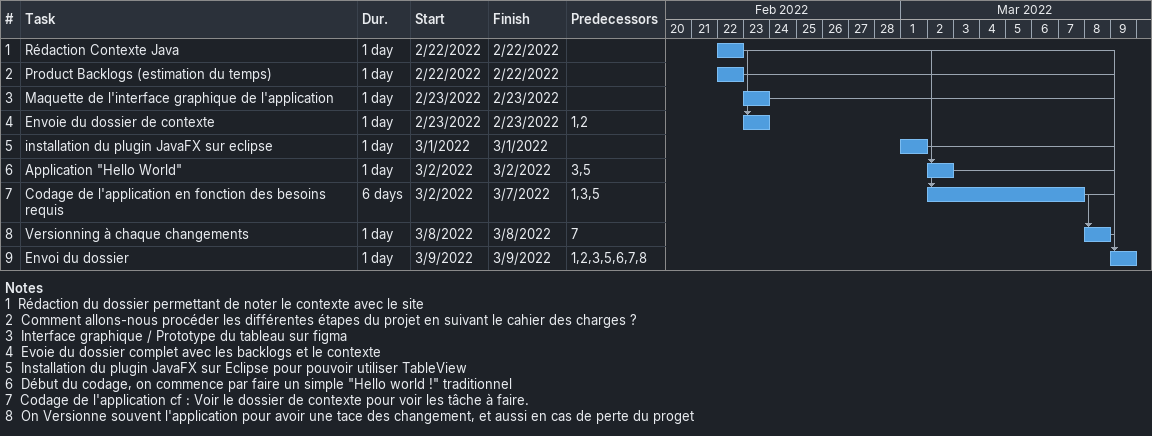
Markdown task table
| ID | Task | Duration | Start | Finish | Predecessors |
|---|---|---|---|---|---|
| 1 | Rédaction Contexte Java | 1d | 2022-02-22 | 2022-02-22 |  |
| 2 | Product Backlogs (estimation du temps) | 1d | 2022-02-22 | 2022-02-22 |  |
| 3 | Maquette de l'interface graphique de l'application | 1d | 2022-02-23 | 2022-02-23 |  |
| 4 | Envoie du dossier de contexte | 1d | 2022-02-23 | 2022-02-23 | 1, 2 |
| 5 | installation du plugin JavaFX sur eclipse | 1d | 2022-03-01 | 2022-03-01 |  |
| 6 | Application "Hello World" | 1d | 2022-03-02 | 2022-03-02 | 3, 5 |
| 7 | Codage de l'application en fonction des besoins requis | 6d | 2022-03-02 | 2022-03-07 | 1, 3, 5 |
| 8 | Versionning à chaque changements | 1d | 2022-03-08 | 2022-03-08 | 7 |
| 9 | Envoi du dossier | 1d | 2022-03-09 | 2022-03-09 | 1, 2, 3, 5, 6, 7, 8 |

Notes
- 1: Rédaction du dossier permettant de noter le contexte avec le site
- 2: Comment allons-nous procéder les différentes étapes du projet en suivant le cahier des charges ?
- 3: Interface graphique / Prototype du tableau sur figma
- 4: Evoie du dossier complet avec les backlogs et le contexte
- 5: Installation du plugin JavaFX sur Eclipse pour pouvoir utiliser TableView
- 6: Début du codage, on commence par faire un simple "Hello world !" traditionnel
- 7: Codage de l'application cf : Voir le dossier de contexte pour voir les tâche à faire.
- 8: On Versionne souvent l'application pour avoir une tace des changement, et aussi en cas de perte du proget
